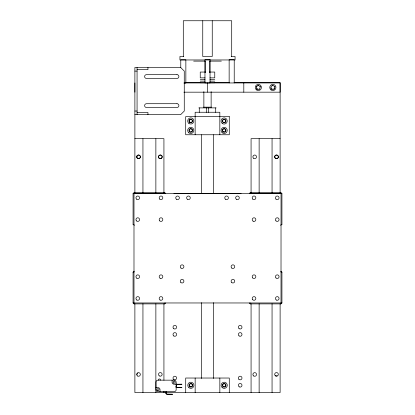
<?xml version="1.0" encoding="UTF-8"?>
<svg xmlns="http://www.w3.org/2000/svg" width="415" height="415" viewBox="0 0 415 415"><rect width="100%" height="100%" fill="white"/><g stroke="black" fill="none" stroke-linecap="round" stroke-linejoin="round"><path stroke-width="0.62" d="M134.885 92.172L134.885 82.953M207.5 92.172L207.5 82.953M133.988 193.561L134.372 192.638M164.444 303.889L164.822 302.966M250.178 193.561L250.556 192.638M280.628 303.889L281.012 302.966L281.038 193.312L133.988 193.312L133.988 302.966L134.372 303.889M133.07 193.561L133.988 192.638L164.822 192.638L165.746 193.561L133.07 193.561L133.07 224.396L134.372 225.314M165.746 302.966L164.822 303.889L133.988 303.889L133.07 302.966L133.07 272.131L134.372 271.208M281.93 193.561L249.254 193.561L250.178 192.638L281.012 192.638L281.93 193.561L281.93 224.396L280.628 225.314M280.628 271.208L281.93 272.131L281.93 302.966L281.012 303.889L250.178 303.889L249.254 302.966M166.13 393.524L166.711 394.105L172.666 394.25L166.648 394.25L165.984 393.586L166.13 391.708M183.772 56.476L179.939 56.476L179.939 59.962L235.061 59.962L235.061 56.476L231.228 56.476M193.665 61.124L205.114 61.124M209.886 61.124L221.335 61.124M137.064 69.647L147.953 69.647L147.953 67.469M134.885 71.1L137.064 71.1M205.446 72.054L200.238 72.054L200.238 77.864L205.036 77.864M209.554 72.054L214.763 72.054L214.763 77.864L209.964 77.864M200.238 79.498L205.036 79.498M209.964 79.498L214.763 79.498M200.238 81.133L205.036 81.133M209.964 81.133L214.763 81.133M185.453 82.481L200.367 82.481M214.633 82.481L229.547 82.481M234.081 82.481L280.115 82.481L280.115 193.084M200.238 82.767L205.036 82.767M209.964 82.767L214.763 82.767M184.063 82.953L280.115 82.953L280.115 92.172L183.892 92.177M184.037 83.062L185.858 83.062L185.858 59.822L180.779 59.822L180.779 67.567M203.495 107.163L211.505 107.163M198.852 107.89L216.132 107.89M134.885 111.038L137.064 111.038M137.064 112.491L147.953 112.491L147.953 114.67M134.885 114.67L180.634 114.67L184.265 111.038L184.265 71.1L180.634 67.469L134.885 67.469L134.885 193.084M134.885 138.683L163.93 138.683L163.93 193.084M280.115 138.683L251.07 138.683L251.07 193.084M173.932 193.597L241.099 193.597M133.07 224.396L133.988 224.396M281.012 224.396L281.93 224.396M133.07 272.131L133.988 272.131M281.012 272.131L281.93 272.131M133.07 302.966L281.93 302.966M176.152 384.373L181.962 384.228L174.118 384.228A2.034 2.034 0 0 1 172.085 382.194L172.085 380.161M176.152 387.496L181.962 387.496L176.152 387.641M155.962 387.641L157.996 387.641A2.034 2.034 0 0 1 160.029 389.675L160.029 391.708M280.628 192.638L281.012 193.561M250.178 302.966L250.556 303.889M164.444 192.638L164.822 193.561M280.115 303.827L280.115 392.554L134.885 392.554L134.885 303.827M272.058 138.683L272.058 193.084M272.058 303.827L272.058 392.554M259.131 138.683L259.131 193.084M259.131 303.827L259.131 392.554M251.07 303.827L251.07 392.554M243.807 82.953L243.807 92.172M234.221 82.948L234.221 59.713L229.142 59.713L229.142 82.948M231.705 56.476L231.705 20.75L183.295 20.75L183.295 56.476M229.288 392.554L229.288 378.029L185.713 378.029L185.713 392.554M219.831 134.756L219.831 112.247L195.143 112.247L195.143 134.756M219.846 378.029L219.846 392.554M215.707 107.89L215.707 112.335M213.31 134.756L213.31 193.4M213.31 302.675L213.31 378.496M212.247 20.75L212.247 56.476L202.753 56.476L202.753 20.75M211.131 91.601L211.131 107.163M209.803 61.124L209.803 72.656M208.517 107.89L208.517 112.335M206.463 107.89L206.463 112.335M205.197 61.124L205.197 72.656M203.869 91.601L203.869 107.163M201.69 134.756L201.69 193.4M201.69 302.675L201.69 378.496M199.278 107.89L199.278 112.335M195.154 378.029L195.154 392.554M165.984 391.708L165.984 393.586M163.93 303.827L163.93 380.249M163.93 391.257L163.93 392.554M160.392 380.161L160.392 379.725A0.726 0.726 0 0 0 159.666 378.999L159.23 378.999A0.726 0.726 0 0 0 158.504 379.725L158.504 380.161M155.869 138.683L155.869 193.084M155.869 303.827L155.869 392.554M142.942 138.683L142.942 193.084M142.942 303.827L142.942 392.554M137.064 67.469L137.064 114.67M259.505 89.287A2.179 2.179 0 0 1 258.991 89.531M257.331 89.386A2.179 2.179 0 0 1 256.496 88.628M256.205 86.984A2.179 2.179 0 0 1 256.397 86.45M257.674 85.376A2.179 2.179 0 0 1 258.799 85.324M260.169 86.279A2.179 2.179 0 0 1 260.407 86.797M274.642 88.701A2.179 2.179 0 0 1 273.776 89.427M272.11 89.5A2.179 2.179 0 0 1 271.607 89.241M270.881 88.374A2.179 2.179 0 0 1 270.71 87.835M271.934 85.48A2.179 2.179 0 0 1 273.044 85.283M274.829 86.533A2.179 2.179 0 0 1 275 87.072M175.861 383.802A1.816 1.816 0 0 1 175.592 386.936M137.017 374.683A1.525 1.525 0 0 1 137.075 373.894M137.521 373.241A1.525 1.525 0 0 1 137.853 373.023M277.059 375.808A1.525 1.525 0 0 1 276.276 375.907M275.892 375.803A1.525 1.525 0 0 1 275.269 375.321M137.106 157.124A1.525 1.525 0 0 1 137.002 156.346M210.042 59.703L204.958 59.703L204.958 82.943L210.042 82.943L210.042 59.703M177.003 74.659L146.5 74.659A1.888 1.888 0 0 0 144.612 76.547A1.888 1.888 0 0 0 146.5 78.435L177.003 78.435A1.888 1.888 0 0 0 178.891 76.547A1.888 1.888 0 0 0 177.003 74.659M177.003 103.709L146.5 103.709A1.888 1.888 0 0 0 144.612 105.597A1.888 1.888 0 0 0 146.5 107.48L177.003 107.48A1.888 1.888 0 0 0 178.891 105.597A1.888 1.888 0 0 0 177.003 103.709M229.272 116.605L185.702 116.605L185.702 134.756L229.272 134.756L229.272 116.605M174.118 380.161L157.996 380.161A2.034 2.034 0 0 0 155.962 382.194L155.962 389.675A2.034 2.034 0 0 0 157.996 391.708L174.118 391.708A2.034 2.034 0 0 0 176.152 389.675L176.152 382.194A2.034 2.034 0 0 0 174.118 380.161M157.487 390.557A1.017 1.017 0 0 0 159.012 389.675A1.017 1.017 0 0 0 157.487 388.793A1.017 1.017 0 0 0 157.487 390.557M173.61 383.076A1.017 1.017 0 0 0 175.135 382.194A1.017 1.017 0 0 0 173.61 381.318A1.017 1.017 0 0 0 173.61 383.076M256.403 89.863A3.087 3.087 0 0 0 261.383 87.918A3.087 3.087 0 0 0 257.207 84.582A3.087 3.087 0 0 0 256.403 89.863M257.378 88.997A1.816 1.816 0 0 0 260.148 87.508A1.816 1.816 0 0 0 257.471 85.858A1.816 1.816 0 0 0 257.378 88.997M270.928 89.863A3.087 3.087 0 0 0 275.908 87.918A3.087 3.087 0 0 0 271.732 84.577A3.087 3.087 0 0 0 270.928 89.863M271.903 88.997A1.816 1.816 0 0 0 274.668 87.508A1.816 1.816 0 0 0 271.991 85.858A1.816 1.816 0 0 0 271.903 88.997M173.818 328.706A1.816 1.816 0 0 0 176.634 327.311A1.816 1.816 0 0 0 174.015 325.568A1.816 1.816 0 0 0 173.818 328.706M173.802 335.958A1.816 1.816 0 0 0 176.634 334.594A1.816 1.816 0 0 0 174.035 332.825A1.816 1.816 0 0 0 173.802 335.958M173.709 379.46A1.816 1.816 0 0 0 176.619 378.273A1.816 1.816 0 0 0 174.139 376.348A1.816 1.816 0 0 0 173.709 379.46M238.9 379.315A1.816 1.816 0 0 0 241.935 378.49A1.816 1.816 0 0 0 239.699 376.275A1.816 1.816 0 0 0 238.9 379.315M239.118 328.67A1.816 1.816 0 0 0 241.981 327.378A1.816 1.816 0 0 0 239.434 325.542A1.816 1.816 0 0 0 239.118 328.67M239.082 335.906A1.816 1.816 0 0 0 241.981 334.682A1.816 1.816 0 0 0 239.471 332.783A1.816 1.816 0 0 0 239.082 335.906M239.268 386.863A1.816 1.816 0 0 0 241.992 385.291A1.816 1.816 0 0 0 239.268 383.719A1.816 1.816 0 0 0 239.268 386.863M223.332 386.541A1.525 1.525 0 0 0 225.724 385.416A1.525 1.525 0 0 0 223.55 383.911A1.525 1.525 0 0 0 223.332 386.541M189.971 386.547A1.525 1.525 0 0 0 192.358 385.421A1.525 1.525 0 0 0 190.189 383.917A1.525 1.525 0 0 0 189.971 386.547M223.348 131.69A1.525 1.525 0 0 0 225.693 130.466A1.525 1.525 0 0 0 223.462 129.049A1.525 1.525 0 0 0 223.348 131.69M223.384 122.3A1.525 1.525 0 0 0 225.672 120.983A1.525 1.525 0 0 0 223.384 119.66A1.525 1.525 0 0 0 223.384 122.3M189.997 122.264A1.525 1.525 0 0 0 192.285 120.947A1.525 1.525 0 0 0 189.997 119.624A1.525 1.525 0 0 0 189.997 122.264M189.722 131.534A1.525 1.525 0 0 0 192.244 130.741A1.525 1.525 0 0 0 190.298 128.956A1.525 1.525 0 0 0 189.722 131.534M160.097 278.247A1.816 1.816 0 0 0 162.82 276.675A1.816 1.816 0 0 0 160.097 275.104A1.816 1.816 0 0 0 160.097 278.247M136.857 278.247A1.816 1.816 0 0 0 139.58 276.675A1.816 1.816 0 0 0 136.857 275.104A1.816 1.816 0 0 0 136.857 278.247M160.097 300.035A1.816 1.816 0 0 0 162.82 298.463A1.816 1.816 0 0 0 160.097 296.891A1.816 1.816 0 0 0 160.097 300.035M136.857 300.035A1.816 1.816 0 0 0 139.58 298.463A1.816 1.816 0 0 0 136.857 296.891A1.816 1.816 0 0 0 136.857 300.035M136.483 199.101A1.816 1.816 0 0 0 139.518 198.287A1.816 1.816 0 0 0 137.298 196.062A1.816 1.816 0 0 0 136.483 199.101M159.718 220.884A1.816 1.816 0 0 0 162.758 220.069A1.816 1.816 0 0 0 160.532 217.849A1.816 1.816 0 0 0 159.718 220.884M136.483 220.884A1.816 1.816 0 0 0 139.518 220.069A1.816 1.816 0 0 0 137.298 217.849A1.816 1.816 0 0 0 136.483 220.884M159.718 199.101A1.816 1.816 0 0 0 162.758 198.287A1.816 1.816 0 0 0 160.532 196.062A1.816 1.816 0 0 0 159.718 199.101M252.74 277.962A1.816 1.816 0 0 0 255.78 277.147A1.816 1.816 0 0 0 253.555 274.922A1.816 1.816 0 0 0 252.74 277.962M276.354 300.035A1.816 1.816 0 0 0 279.077 298.463A1.816 1.816 0 0 0 276.354 296.891A1.816 1.816 0 0 0 276.354 300.035M252.74 299.744A1.816 1.816 0 0 0 255.78 298.93A1.816 1.816 0 0 0 253.555 296.709A1.816 1.816 0 0 0 252.74 299.744M275.98 277.962A1.816 1.816 0 0 0 279.015 277.147A1.816 1.816 0 0 0 276.795 274.922A1.816 1.816 0 0 0 275.98 277.962M252.74 199.101A1.816 1.816 0 0 0 255.78 198.287A1.816 1.816 0 0 0 253.555 196.062A1.816 1.816 0 0 0 252.74 199.101M275.98 199.101A1.816 1.816 0 0 0 279.015 198.287A1.816 1.816 0 0 0 276.795 196.062A1.816 1.816 0 0 0 275.98 199.101M253.119 221.174A1.816 1.816 0 0 0 255.842 219.602A1.816 1.816 0 0 0 253.119 218.031A1.816 1.816 0 0 0 253.119 221.174M275.98 220.884A1.816 1.816 0 0 0 279.015 220.069A1.816 1.816 0 0 0 276.795 217.849A1.816 1.816 0 0 0 275.98 220.884M180.987 268.09A1.816 1.816 0 0 0 183.897 266.902A1.816 1.816 0 0 0 181.412 264.978A1.816 1.816 0 0 0 180.987 268.09M231.835 268.106A1.816 1.816 0 0 0 234.729 266.881A1.816 1.816 0 0 0 232.224 264.983A1.816 1.816 0 0 0 231.835 268.106M231.845 282.636A1.816 1.816 0 0 0 234.734 281.391A1.816 1.816 0 0 0 232.213 279.513A1.816 1.816 0 0 0 231.845 282.636M180.893 282.537A1.816 1.816 0 0 0 183.876 281.546A1.816 1.816 0 0 0 181.526 279.456A1.816 1.816 0 0 0 180.893 282.537M236.415 199.293A1.816 1.816 0 0 0 239.279 197.986A1.816 1.816 0 0 0 236.716 196.165A1.816 1.816 0 0 0 236.415 199.293M225.444 199.236A1.816 1.816 0 0 0 228.369 198.09A1.816 1.816 0 0 0 225.916 196.124A1.816 1.816 0 0 0 225.444 199.236M187.248 199.174A1.816 1.816 0 0 0 190.231 198.183A1.816 1.816 0 0 0 187.881 196.093A1.816 1.816 0 0 0 187.248 199.174M176.479 199.278A1.816 1.816 0 0 0 179.363 198.022A1.816 1.816 0 0 0 176.837 196.15A1.816 1.816 0 0 0 176.479 199.278M253.788 158.406A1.816 1.816 0 0 0 256.517 156.844A1.816 1.816 0 0 0 253.798 155.262A1.816 1.816 0 0 0 253.788 158.406M275.617 158.38A1.816 1.816 0 0 0 278.387 156.896A1.816 1.816 0 0 0 275.716 155.241A1.816 1.816 0 0 0 275.617 158.38M275.223 158.141A1.816 1.816 0 0 0 278.247 157.28A1.816 1.816 0 0 0 275.985 155.091A1.816 1.816 0 0 0 275.223 158.141M253.757 375.995A1.816 1.816 0 0 0 256.532 374.512A1.816 1.816 0 0 0 253.856 372.857A1.816 1.816 0 0 0 253.757 375.995M275.55 375.928A1.816 1.816 0 0 0 278.32 374.439A1.816 1.816 0 0 0 275.648 372.784A1.816 1.816 0 0 0 275.55 375.928M137.609 158.38A1.816 1.816 0 0 0 140.379 156.896A1.816 1.816 0 0 0 137.707 155.241A1.816 1.816 0 0 0 137.609 158.38A1.816 1.816 0 0 0 140.332 156.844A1.816 1.816 0 0 0 137.614 155.262A1.816 1.816 0 0 0 137.604 158.406M159.427 158.38A1.816 1.816 0 0 0 162.198 156.896A1.816 1.816 0 0 0 159.526 155.241A1.816 1.816 0 0 0 159.427 158.38M159.038 158.141A1.816 1.816 0 0 0 162.063 157.28A1.816 1.816 0 0 0 159.801 155.091A1.816 1.816 0 0 0 159.038 158.141M137.573 375.995A1.816 1.816 0 0 0 140.343 374.512A1.816 1.816 0 0 0 137.671 372.857A1.816 1.816 0 0 0 137.573 375.995M159.365 375.928A1.816 1.816 0 0 0 162.135 374.439A1.816 1.816 0 0 0 159.464 372.784A1.816 1.816 0 0 0 159.365 375.928M189.888 386.842A1.816 1.816 0 0 0 192.653 385.348A1.816 1.816 0 0 0 189.977 383.699A1.816 1.816 0 0 0 189.888 386.842M188.913 387.703A3.087 3.087 0 0 0 193.893 385.758A3.087 3.087 0 0 0 189.717 382.423A3.087 3.087 0 0 0 188.913 387.703M223.249 386.837A1.816 1.816 0 0 0 226.014 385.343A1.816 1.816 0 0 0 223.337 383.693A1.816 1.816 0 0 0 223.249 386.837M222.274 387.698A3.087 3.087 0 0 0 227.254 385.753A3.087 3.087 0 0 0 223.078 382.417A3.087 3.087 0 0 0 222.274 387.698M223.197 122.529A1.816 1.816 0 0 0 225.962 121.035A1.816 1.816 0 0 0 223.286 119.385A1.816 1.816 0 0 0 223.197 122.529M222.222 123.39A3.087 3.087 0 0 0 227.202 121.445A3.087 3.087 0 0 0 223.026 118.109A3.087 3.087 0 0 0 222.222 123.39M189.805 131.954A1.816 1.816 0 0 0 192.57 130.46A1.816 1.816 0 0 0 189.894 128.811A1.816 1.816 0 0 0 189.805 131.954M188.83 132.821A3.087 3.087 0 0 0 193.805 130.875A3.087 3.087 0 0 0 189.634 127.535A3.087 3.087 0 0 0 188.83 132.821M189.811 122.492A1.816 1.816 0 0 0 192.576 120.998A1.816 1.816 0 0 0 189.899 119.349A1.816 1.816 0 0 0 189.811 122.492M188.835 123.354A3.087 3.087 0 0 0 193.815 121.408A3.087 3.087 0 0 0 189.639 118.073A3.087 3.087 0 0 0 188.835 123.354M223.213 131.944A1.816 1.816 0 0 0 225.983 130.455A1.816 1.816 0 0 0 223.306 128.806A1.816 1.816 0 0 0 223.213 131.944M222.238 132.81A3.087 3.087 0 0 0 227.218 130.865A3.087 3.087 0 0 0 223.042 127.524A3.087 3.087 0 0 0 222.238 132.81"/></g></svg>
